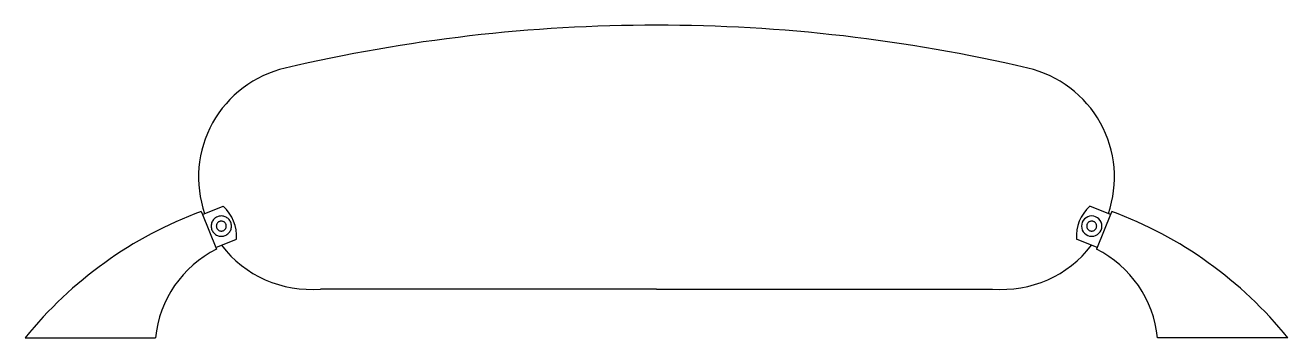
# Model space of a CAD drawing. Extents: x -0.111 to 0.509, y 35.748 to 35.901.
import ezdxf

# ---------------------------------------------------------------- set-up
doc = ezdxf.new("R2010")
doc.units = 0
doc.header["$LTSCALE"] = 0.14
doc.header["$MEASUREMENT"] = 0
for name, pattern in [('CACHE', [0.24, 0.12, -0.12]), ('CONTINU', [0]), ('POINTILLE', [0.1, 0, -0.1])]:
    doc.linetypes.add(name, pattern=pattern)
doc.layers.get('0').update_dxf_attribs({"linetype": 'CONTINUOUS'})

msp = doc.modelspace()

# ---------------------------------------------------------------- linework, layer by layer
at = {"linetype": 'CONTINU'}
for points in [[(0.19887, 35.90134, 0.057599), (0.01637, 35.88025)], [(0.38136, 35.88024, 0.057599), (0.19887, 35.90134)], [(0.01637, 35.88025, 0.443934), (-0.02325, 35.80859)], [(0.42097, 35.80859, 0.443934), (0.38136, 35.88024)], [(-0.0076, 35.79603, 0.233858), (-0.01415, 35.81226)], [(0.41186, 35.81226, 0.233858), (0.40531, 35.79603)], [(-0.02491, 35.80966, 0.135601), (-0.11141, 35.7475)], [(0.41277, 35.80746, 1), (0.41277, 35.79746)], [(0.41277, 35.79746, 1), (0.41277, 35.80746)], [(0.50913, 35.7475, 0.135601), (0.42263, 35.80966)], [(-0.01496, 35.79306, 0.256724), (0.03365, 35.7715)], [(0.36406, 35.7715, 0.256725), (0.41268, 35.79306)], [(-0.01743, 35.79112, 0.256423), (-0.04741, 35.7475)], [(0.44513, 35.7475, 0.256423), (0.41515, 35.79112)]]:
    msp.add_lwpolyline(points, format="xyb", dxfattribs=at)
for points in [[(-0.02431, 35.80816), (-0.01415, 35.81226)], [(0.42202, 35.80816), (0.41186, 35.81226)], [(-0.02491, 35.80966), (-0.02431, 35.80816)], [(0.42263, 35.80966), (0.42202, 35.80816)], [(-0.01776, 35.79193), (-0.0076, 35.79603)], [(0.41547, 35.79193), (0.40531, 35.79603)], [(-0.01776, 35.79193), (-0.01743, 35.79112)], [(0.41547, 35.79193), (0.41515, 35.79112)], [(0.19886, 35.7715), (0.03365, 35.7715)], [(0.19886, 35.7715), (0.36406, 35.7715)], [(-0.11141, 35.7475), (-0.04741, 35.7475)], [(-0.05141, 35.7475), (-0.04741, 35.7475)], [(0.50913, 35.7475), (0.44513, 35.7475)], [(0.44913, 35.7475), (0.44513, 35.7475)]]:
    msp.add_lwpolyline(points, dxfattribs=at)
at = {"linetype": 'CACHE'}
for points in [[(-0.02431, 35.80816), (-0.01776, 35.79193)], [(0.42202, 35.80816), (0.41547, 35.79193)]]:
    msp.add_lwpolyline(points, dxfattribs=at)
for points in [[(-0.01505, 35.80746, 1), (-0.01505, 35.79746)], [(-0.01505, 35.79746, 1), (-0.01505, 35.80746)]]:
    msp.add_lwpolyline(points, format="xyb", dxfattribs=at)
at = {"linetype": 'POINTILLE'}
for points in [[(-0.01505, 35.80491, 1), (-0.01505, 35.80001)], [(-0.01505, 35.80001, 1), (-0.01505, 35.80491)], [(0.41277, 35.80491, 1), (0.41277, 35.80001)], [(0.41277, 35.80001, 1), (0.41277, 35.80491)]]:
    msp.add_lwpolyline(points, format="xyb", dxfattribs=at)

doc.saveas('drawing.dxf')
